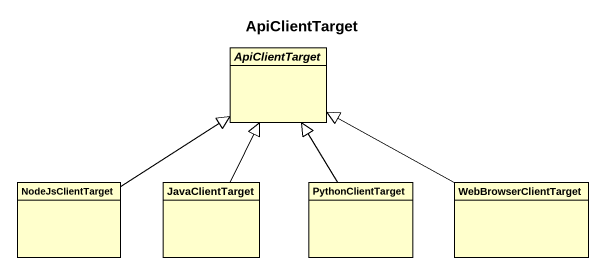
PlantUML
@startuml
title ApiClientTarget
hide circle
hide empty members
abstract class ApiClientTarget
class NodeJsClientTarget
class JavaClientTarget
class PythonClientTarget
class WebBrowserClientTarget
NodeJsClientTarget -up-|> ApiClientTarget
JavaClientTarget -up-|> ApiClientTarget
PythonClientTarget -up-|> ApiClientTarget
WebBrowserClientTarget -left-|> ApiClientTarget
@enduml
